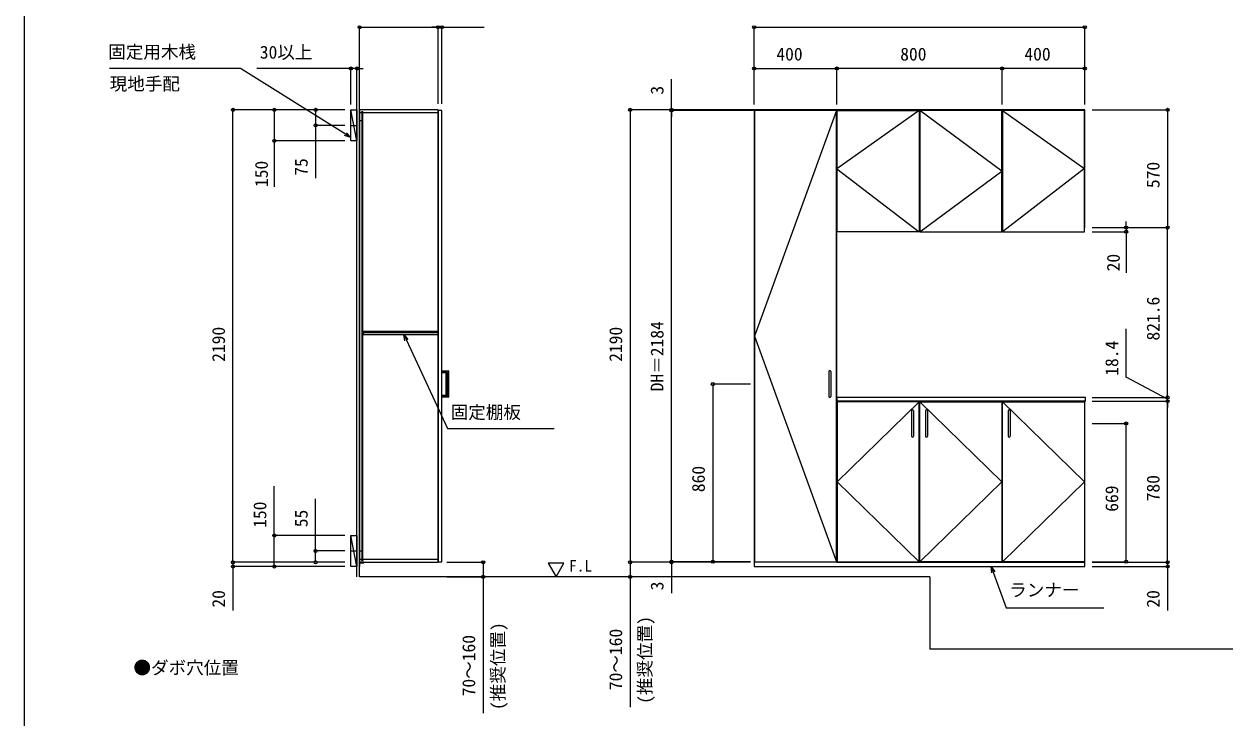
# Model space of a CAD drawing. Units: millimetres, scale not verified. Extents: x -4375 to 4375, y -6505 to 6479.
# Drawn here: x -4375 to 1435, y -3438 to -79 of the extents above; entities that cross this region are included whole.
import ezdxf
from ezdxf.enums import TextEntityAlignment as Align

# ---------------------------------------------------------------- set-up
doc = ezdxf.new("R2010")
doc.units = ezdxf.units.MM
doc.header["$LTSCALE"] = 34
for name, color, linetype in [('0-1_USER1', 3, 'Continuous'), ('0-2_YKK_11', 7, 'Continuous'), ('0-3_YKK_12', 2, 'Continuous'), ('0-4_YKK_13', 4, 'Continuous'), ('0-5_YKK_D', 6, 'Continuous'), ('0-6_YKK_ZWAK', 7, 'Continuous'), ('0-7_YSS_K', 3, 'Continuous')]:
    doc.layers.add(name, color=color, linetype=linetype)
doc.styles.add('ＭＳ ゴシック', font='')
doc.styles.get('ＭＳ ゴシック').set_extended_font_data('MS Gothic')

msp = doc.modelspace()

# ---------------------------------------------------------------- linework, layer by layer
at = {"layer": '0-1_USER1'}
msp.add_lwpolyline([(-1801.16, -2754.7), (-1763, -2688.59), (-1839.33, -2688.59)], close=True, dxfattribs=at)
at = {"layer": '0-2_YKK_11'}
msp.add_line((-40.43, -1064.7), (-44.43, -1064.7), dxfattribs=at)
msp.add_lwpolyline([(357.56, -1904.7), (-442.44, -1904.7), (-442.44, -2684.7), (357.56, -2684.7)], close=True, dxfattribs=at)
at = {"layer": '0-3_YKK_12'}
for p, q in [((-2741.5, -509.7), (-2751.5, -509.7)), ((-2741.5, -504.2), (-2741.5, -509.7)), ((-2736.5, -504.2), (-2741.5, -504.2)), ((-2741, -504.2), (-2741, -2675.2)), ((-2737, -504.2), (-2737, -2675.2)), ((-2736.5, -504.2), (-2736.5, -509.7)), ((-2371.5, -509.7), (-2736.5, -509.7)), ((359.57, -497.7), (757.56, -779.7)), ((-2796.79, -569.7), (-2761.21, -569.7)), ((-2741, -548.2), (-2751.5, -548.2)), ((755.57, -778.29), (359.57, -1084.7)), ((-442.44, -1064.7), (-440.43, -1064.7)), ((357.56, -1064.7), (359.57, -1064.7)), ((755.57, -1064.7), (757.56, -1064.7)), ((-2369.21, -1574.7), (-2736.29, -1574.7)), ((-2796.79, -2629.7), (-2761.21, -2629.7)), ((-2741, -2631.2), (-2751.5, -2631.2)), ((-2751.5, -2669.7), (-2741.5, -2669.7)), ((-2741.5, -2669.7), (-2741.5, -2675.2)), ((-2736.5, -2669.7), (-2736.5, -2675.2)), ((-2736.5, -2669.7), (-2371.5, -2669.7)), ((-2736.5, -2675.2), (-2741.5, -2675.2))]:
    msp.add_line(p, q, dxfattribs=at)
for points in [[(-2751.5, -2684.7), (-2371.5, -2684.7), (-2371.5, -494.7), (-2751.5, -494.7)], [(-2371.5, -2681.7), (-2353.5, -2681.7), (-2353.5, -497.7), (-2371.5, -497.7)], [(-840.44, -2681.7), (-444.44, -2681.7), (-444.44, -497.7), (-840.44, -497.7)], [(-44.43, -1084.7), (-440.43, -1084.7), (-440.43, -497.7), (-44.43, -497.7)], [(-40.43, -1084.7), (355.57, -1084.7), (355.57, -497.7), (-40.43, -497.7)], [(359.57, -1084.7), (755.57, -1084.7), (755.57, -497.7), (359.57, -497.7)], [(-2733.5, -1582.2), (-2372, -1582.2), (-2372, -1567.2), (-2733.5, -1567.2)], [(-442.44, -1904.7), (760.56, -1904.7), (760.56, -1886.3), (-442.44, -1886.3)], [(-440.44, -2681.7), (-44.44, -2681.7), (-44.44, -1907.7), (-440.44, -1907.7)], [(355.56, -2681.7), (-40.44, -2681.7), (-40.44, -1907.7), (355.56, -1907.7)], [(357.56, -2684.7), (757.56, -2684.7), (757.56, -1904.7), (357.56, -1904.7)], [(755.56, -2681.7), (359.56, -2681.7), (359.56, -1907.7), (755.56, -1907.7)]]:
    msp.add_lwpolyline(points, close=True, dxfattribs=at)
for points in [[(-442.44, -2684.7), (-442.44, -494.7), (-842.44, -494.7), (-842.44, -2684.7)], [(-444.44, -497.7), (-840.44, -1589.7), (-444.44, -2681.7)], [(355.57, -1064.7), (357.56, -1064.7), (357.56, -494.7), (-442.44, -494.7), (-442.44, -1064.7)], [(-44.43, -497.7), (-442.44, -779.7), (-44.43, -1084.7)], [(-40.43, -1084.7), (355.57, -791.2), (-40.43, -497.7)], [(757.56, -1064.7), (757.56, -494.7), (357.56, -494.7), (357.56, -1064.7)], [(-44.44, -2681.7), (-440.44, -2294.7), (-44.44, -1907.7)], [(-40.44, -1907.7), (355.56, -2294.7), (-40.44, -2681.7)], [(359.56, -1907.7), (755.56, -2294.7), (359.56, -2681.7)]]:
    msp.add_lwpolyline(points, dxfattribs=at)
at = {"layer": '0-4_YKK_13'}
for p, q in [((-2353.5, -1756.23), (-2322.92, -1757.83)), ((-2353.5, -1767.24), (-2353.5, -1756.23)), ((-2326.04, -1762.02), (-2353.5, -1760.58)), ((-2328.42, -1764.21), (-2353.5, -1762.9)), ((-2334.4, -1768.25), (-2353.5, -1767.24)), ((-2332.5, -1873.23), (-2332.5, -1770.24)), ((-2328.16, -1764.49), (-2328.16, -1878.98)), ((-2325.84, -1762.15), (-2325.84, -1881.25)), ((-2321.5, -1759.33), (-2321.5, -1884.14)), ((-481.44, -1760.54), (-481.44, -1882.86)), ((-471.44, -1760.54), (-471.44, -1882.86)), ((-2328.42, -1879.26), (-2353.5, -1880.58)), ((-2326.04, -1881.46), (-2353.5, -1882.9)), ((-81.44, -1951.54), (-81.44, -2073.86)), ((-71.44, -1951.54), (-71.44, -2073.86)), ((-13.44, -1951.54), (-13.44, -2073.86)), ((-3.44, -1951.54), (-3.44, -2073.86)), ((386.56, -1951.54), (386.56, -2073.86)), ((396.56, -1951.54), (396.56, -2073.86))]:
    msp.add_line(p, q, dxfattribs=at)
for points in [[(-2328.42, -1764.21), (-2328.33, -1764.22), (-2328.25, -1764.26), (-2328.2, -1764.31), (-2328.18, -1764.37), (-2328.16, -1764.49)], [(-2325.84, -1762.23), (-2325.85, -1762.15), (-2325.88, -1762.1), (-2325.92, -1762.05), (-2325.97, -1762.03), (-2326.04, -1762.02)], [(-2322.92, -1885.64), (-2353.5, -1887.24), (-2353.5, -1876.23), (-2334.4, -1875.23)], [(-2328.42, -1879.26), (-2328.33, -1879.25), (-2328.25, -1879.21), (-2328.2, -1879.16), (-2328.18, -1879.11), (-2328.16, -1878.98)], [(-2325.84, -1881.25), (-2325.85, -1881.32), (-2325.88, -1881.38), (-2325.92, -1881.42), (-2325.97, -1881.45), (-2326.04, -1881.46)]]:
    msp.add_lwpolyline(points, dxfattribs=at)
for points in [[(-2731.5, -2684.7), (-2751.5, -2684.7), (-2751.5, -2704.7), (-2749.5, -2704.7), (-2749.5, -2686.7), (-2731.5, -2686.7)], [(-842.44, -2704.7), (757.56, -2704.7), (757.56, -2684.7), (-842.44, -2684.7)]]:
    msp.add_lwpolyline(points, close=True, dxfattribs=at)
for centre, radius, start, end in [((-2334.5, -1770.24), 2, 0.20478, 86.80473), ((-2323, -1759.33), 1.5, 359.78876, 87.2363), ((-476.44, -1761.24), 5.05, 8.0102, 171.9898), ((-2334.5, -1873.23), 2, 273.20478, 359.80473), ((-2323, -1884.14), 1.5, 272.78876, 0.2363), ((-476.44, -1882.16), 5.05, 188.0102, 351.9898), ((-76.44, -1952.24), 5.05, 8.0102, 171.9898), ((-8.44, -1952.24), 5.05, 8.0102, 171.9898), ((391.56, -1952.24), 5.05, 8.0102, 171.9898), ((-76.44, -2073.16), 5.05, 188.0102, 351.9898), ((-8.44, -2073.16), 5.05, 188.0102, 351.9898), ((391.56, -2073.16), 5.05, 188.0102, 351.9898)]:
    msp.add_arc(centre, radius, start, end, dxfattribs=at)
at = {"layer": '0-5_YKK_D'}
for p, q in [((-2751.5, -482.62), (-2751.5, -93.7)), ((-2751.5, -94.7), (-2371.5, -94.7)), ((-2371.5, -94.7), (-2401.5, -94.7)), ((-2371.5, -466.11), (-2371.5, -93.7)), ((-2371.5, -466.11), (-2371.5, -93.7)), ((-2371.5, -94.7), (-2353.5, -94.7)), ((-2353.5, -465.33), (-2353.5, -93.7)), ((-2353.5, -94.7), (-2148.7, -94.7)), ((-842.44, -468.47), (-842.44, -93.7)), ((-842.44, -94.7), (757.56, -94.7)), ((757.56, -468.47), (757.56, -93.7)), ((-2794, -294.7), (-3248.01, -294.7)), ((-2794, -469.22), (-2794, -293.7)), ((-2764, -294.7), (-2794, -294.7)), ((-2764, -409.89), (-2764, -293.7)), ((-2764, -294.7), (-2734, -294.7)), ((-1242.44, -494.7), (-1242.44, -345.44)), ((-842.44, -468.47), (-842.44, -293.7)), ((-842.44, -294.7), (-442.44, -294.7)), ((-442.44, -468.47), (-442.44, -293.7)), ((-442.44, -468.47), (-442.44, -293.7)), ((357.56, -294.7), (-442.44, -294.7)), ((357.56, -468.47), (357.56, -293.7)), ((357.56, -468.47), (357.56, -293.7)), ((757.56, -294.7), (357.56, -294.7)), ((757.56, -468.47), (757.56, -293.7)), ((-2822.12, -494.7), (-3365, -494.7)), ((-3364, -2684.7), (-3364, -494.7)), ((-2822.12, -494.7), (-3165, -494.7)), ((-2822.12, -494.7), (-2965, -494.7)), ((-860.14, -494.7), (-1443.44, -494.7)), ((-1442.44, -494.7), (-1442.44, -2684.7)), ((-843.44, -494.7), (-1243.44, -494.7)), ((-860.14, -497.7), (-1243.44, -497.7)), ((-841.44, -497.7), (-1243.44, -497.7)), ((-1242.44, -497.7), (-1242.44, -494.7)), ((-1242.44, -2681.7), (-1242.44, -497.7)), ((-1242.44, -497.7), (-1242.44, -527.7)), ((792.35, -494.7), (1158.56, -494.7)), ((1157.56, -494.7), (1157.56, -1064.7)), ((-2822.12, -569.7), (-2965, -569.7)), ((-2822.12, -644.7), (-3165, -644.7)), ((957.56, -1064.7), (957.56, -1034.7)), ((792.35, -1064.7), (1158.56, -1064.7)), ((792.35, -1064.7), (1158.56, -1064.7)), ((792.35, -1064.7), (958.56, -1064.7)), ((792.35, -1084.7), (958.56, -1084.7)), ((957.56, -1064.7), (957.56, -1084.7)), ((957.56, -1084.7), (957.56, -1282.71)), ((1157.56, -1886.3), (1157.56, -1064.7)), ((-860.14, -1821.7), (-1043.44, -1821.7)), ((-1042.44, -1821.7), (-1042.44, -2681.7)), ((1157.56, -1886.3), (1157.56, -1856.3)), ((792.35, -1886.3), (1158.56, -1886.3)), ((792.35, -1886.3), (1158.56, -1886.3)), ((792.35, -1904.7), (1158.56, -1904.7)), ((792.35, -1904.7), (1158.56, -1904.7)), ((1157.56, -1904.7), (1157.56, -1886.3)), ((1157.56, -1904.7), (1157.56, -1886.3)), ((1157.56, -1904.7), (1157.56, -1934.7)), ((1157.56, -2684.7), (1157.56, -1904.7)), ((792.12, -2012.7), (958.56, -2012.7)), ((957.56, -2681.7), (957.56, -2012.7)), ((-2822.12, -2554.7), (-3165, -2554.7)), ((-3364, -2684.7), (-3364, -2654.7)), ((-2822.12, -2629.7), (-2965, -2629.7)), ((-1242.44, -2681.7), (-1242.44, -2651.7)), ((1157.56, -2684.7), (1157.56, -2654.7)), ((-2822.12, -2684.7), (-3365, -2684.7)), ((-2822.12, -2684.7), (-3365, -2684.7)), ((-2822.12, -2704.7), (-3365, -2704.7)), ((-3364, -2684.7), (-3364, -2704.7)), ((-3364, -2704.7), (-3364, -2917.71)), ((-2822.12, -2704.7), (-3165, -2704.7)), ((-2822.12, -2684.7), (-2965, -2684.7)), ((-2329.93, -2684.7), (-2152.5, -2684.7)), ((-860.14, -2684.7), (-1443.44, -2684.7)), ((-860.14, -2684.7), (-1443.44, -2684.7)), ((-860.14, -2681.7), (-1243.44, -2681.7)), ((-860.14, -2681.7), (-1243.44, -2681.7)), ((-860.14, -2684.7), (-1243.44, -2684.7)), ((-1242.44, -2681.7), (-1242.44, -2684.7)), ((-1242.44, -2684.7), (-1242.44, -2833.96)), ((-860.14, -2681.7), (-1043.44, -2681.7)), ((792.12, -2681.7), (958.56, -2681.7)), ((792.35, -2684.7), (1158.56, -2684.7)), ((792.35, -2684.7), (1158.56, -2684.7)), ((792.35, -2704.7), (1158.56, -2704.7)), ((1157.56, -2684.7), (1157.56, -2704.7)), ((1157.56, -2704.7), (1157.56, -2917.71)), ((-2329.93, -2754.7), (-2152.5, -2754.7))]:
    msp.add_line(p, q, dxfattribs=at)
for points in [[(-2794, -628.37), (-2819.44, -612.48), (-3327.99, -294.7), (-3960.87, -294.7)], [(-3164, -494.7), (-3164, -644.7), (-3164, -867.77)], [(-2964, -494.7), (-2964, -569.7), (-2964, -825.5)], [(-2815.18, -605.66), (-2794, -628.37), (-2823.7, -619.29)], [(1157.56, -1895.5), (957.56, -1788.72), (957.56, -1555.06)], [(-2532.57, -1612.79), (-2537.97, -1582.2), (-2518, -1605.99)], [(-2537.97, -1582.2), (-2525.29, -1609.39), (-2325.56, -2037.71), (-1810.64, -2037.71)], [(-3164, -2704.7), (-3164, -2554.7), (-3164, -2316.63)], [(-2964, -2684.7), (-2964, -2629.7), (-2964, -2377.52)], [(-2153.5, -2684.7), (-2153.5, -2754.7), (-2153.5, -3415.41)], [(-1442.44, -2684.7), (-1442.44, -2754.7), (-1442.44, -3385.41)], [(307.04, -2735.64), (304.33, -2704.7), (322.14, -2730.14)], [(304.33, -2704.7), (314.59, -2732.89), (377.12, -2904.7), (849.97, -2904.7)]]:
    msp.add_lwpolyline(points, dxfattribs=at)
for centre in [(-2751.5, -94.7), (-2371.5, -94.7), (-2371.5, -94.7), (-2353.5, -94.7), (-842.44, -94.7), (757.56, -94.7), (-2794, -294.7), (-2764, -294.7), (-842.44, -294.7), (-442.44, -294.7), (-442.44, -294.7), (357.56, -294.7), (357.56, -294.7), (757.56, -294.7), (-3364, -494.7), (-3164, -494.7), (-2964, -494.7), (-1442.44, -494.7), (-1242.44, -494.7), (-1242.44, -497.7), (-1242.44, -497.7), (1157.56, -494.7), (-2964, -569.7), (-3164, -644.7), (957.56, -1064.7), (957.56, -1084.7), (1157.56, -1064.7), (1157.56, -1064.7), (-1042.44, -1821.7), (1157.56, -1886.3), (1157.56, -1886.3), (1157.56, -1904.7), (1157.56, -1904.7), (957.56, -2012.7), (-3164, -2554.7), (-2964, -2629.7), (-3364, -2684.7), (-3364, -2684.7), (-3364, -2704.7), (-3164, -2704.7), (-2964, -2684.7), (-2153.5, -2684.7), (-1442.44, -2684.7), (-1442.44, -2684.7), (-1242.44, -2681.7), (-1242.44, -2681.7), (-1242.44, -2684.7), (-1042.44, -2681.7), (957.56, -2681.7), (1157.56, -2684.7), (1157.56, -2684.7), (1157.56, -2704.7), (-2153.5, -2754.7), (-1442.44, -2754.7)]:
    msp.add_circle(centre, 7.5, dxfattribs=at)
at = {"layer": '0-6_YKK_ZWAK'}
msp.add_line((-4375, 6245.3), (-4375, -6504.7), dxfattribs=at)
at = {"layer": '0-7_YSS_K'}
for p, q in [((-2764, -2754.7), (-2764, -410.89)), ((-2764, -644.7), (-2794, -494.7)), ((-2764, -2704.7), (-2794, -2554.7)), ((7.56, -2754.7), (7.56, -3104.7)), ((2554.5, -3104.7), (7.56, -3104.7))]:
    msp.add_line(p, q, dxfattribs=at)
msp.add_lwpolyline([(7.56, -2754.7), (-2751.5, -2754.7), (-2751.5, -410.89)], dxfattribs=at)
for points in [[(-2764, -644.7), (-2794, -644.7), (-2794, -494.7), (-2764, -494.7)], [(-2764, -2704.7), (-2794, -2704.7), (-2794, -2554.7), (-2764, -2554.7)]]:
    msp.add_lwpolyline(points, close=True, dxfattribs=at)

# ---------------------------------------------------------------- texts
at = {"layer": '0-1_USER1', "style": 'ＭＳ ゴシック'}
for s, height, p in [('F.L', 54.99, (-1738.52, -2745.7)), ('●ダボ穴位置', 62.32, (-3845.59, -3244.67))]:
    msp.add_text(s, height=height, dxfattribs=at).set_placement(p, align=Align.BOTTOM_LEFT)
at = {"layer": '0-5_YKK_D', "style": 'ＭＳ ゴシック'}
for s, p in [('固定用木桟', (-3967.47, -264.2)), ('30以上', (-3234.28, -265.52)), ('400', (-735.17, -274.7)), ('800', (-135.9, -274.7)), ('400', (464.83, -274.7)), ('現地手配', (-3960.7, -418.43)), ('固定棚板', (-2310.87, -2008.21)), ('ランナー', (391.36, -2868.39))]:
    msp.add_text(s, height=62.32, dxfattribs=at).set_placement(p, align=Align.BOTTOM_LEFT)
for s, p in [('3', (-1262.44, -420.98)), ('150', (-3176.5, -868.31)), ('75', (-2984, -813.71)), ('570', (1137.56, -873.39)), ('20', (945.06, -1276.49)), ('821.6', (1137.56, -1611.21)), ('2190', (-3384, -1714.3)), ('2190', (-1462.44, -1714.3)), ('DH＝2184', (-1262.44, -1857.02)), ('18.4', (937.56, -1781.76)), ('860', (-1062.44, -2345.15)), ('669', (937.56, -2439.93)), ('780', (1137.56, -2389.36)), ('150', (-3184, -2517.74)), ('55', (-2984, -2514.88)), ('3', (-1262.44, -2820.24)), ('20', (-3384, -2903.99)), ('20', (1137.56, -2903.99)), ('(推奨位置)', (-1321.02, -3369.76)), ('(推奨位置)', (-2032.08, -3399.76)), ('70～160', (-1462.44, -3303.35)), ('70～160', (-2173.5, -3333.35))]:
    msp.add_text(s, height=62.32, rotation=90, dxfattribs=at).set_placement(p, align=Align.BOTTOM_LEFT)

doc.saveas('drawing.dxf')
